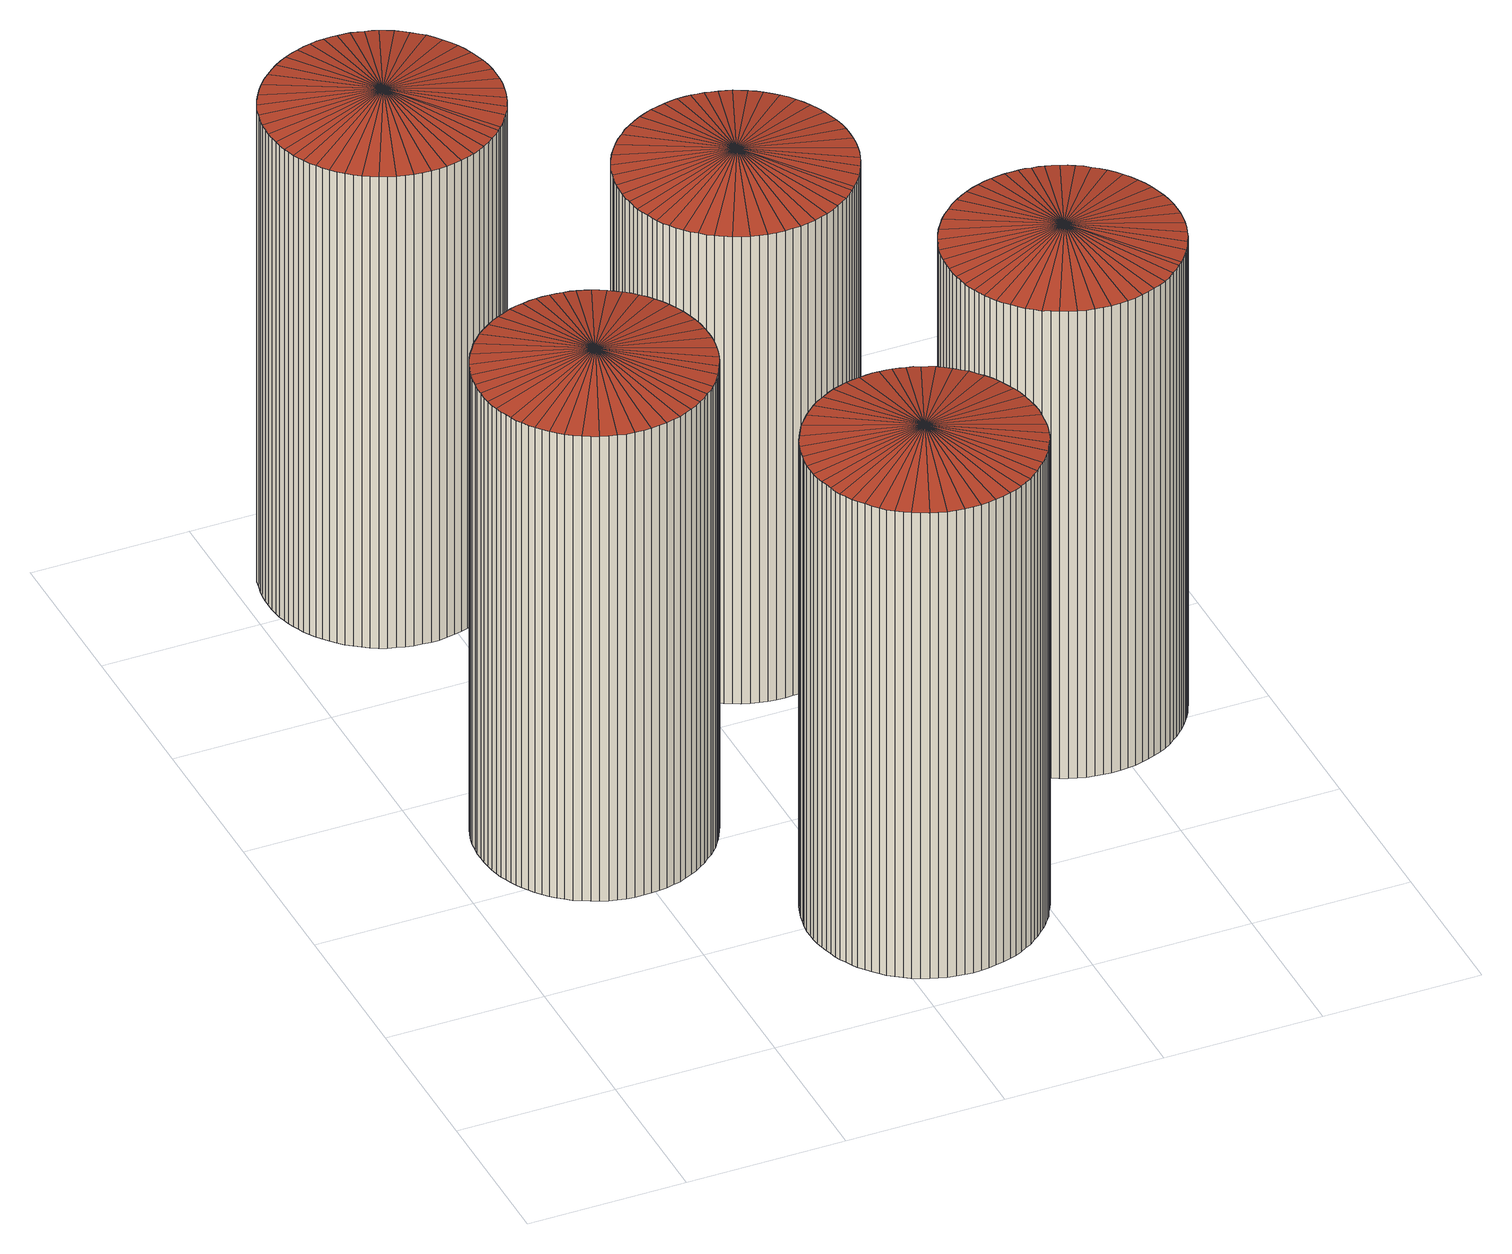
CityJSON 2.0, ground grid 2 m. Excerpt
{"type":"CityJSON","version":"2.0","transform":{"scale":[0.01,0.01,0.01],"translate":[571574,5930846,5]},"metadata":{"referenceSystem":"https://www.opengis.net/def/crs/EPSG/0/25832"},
"CityObjects":{
"building1":{"type":"Building","attributes":{"Grundfläche 2D":"6.490428","Grundhöhe NN":"5.920"},"geometry":[{"type":"Solid","lod":"3","boundaries":[[[[0,1,2,3,4]],[[5,1,0,6]],[[7,1,5,8]],[[9,1,7,10]],[[11,1,9,12]],[[13,1,11,14]],[[15,1,13,16]],[[17,1,15,18]],[[19,1,17,20]],[[21,1,19,22]],[[23,1,21,24]],[[25,1,23,26]],[[27,1,25,28]],[[29,1,27,30]],[[31,1,29,32]],[[33,1,31,34]],[[35,1,33,36]],[[37,1,35,38]],[[39,1,37,40]],[[41,1,39,42]],[[43,1,41,44]],[[45,1,43,46]],[[47,1,45,48]],[[49,1,47,50]],[[51,1,49,52]],[[53,1,51,54]],[[55,1,53,56]],[[57,1,55,58]],[[59,1,57,60]],[[61,1,59,62]],[[63,1,61,64]],[[65,66,1,63,67]],[[68,1,66,69]],[[70,1,68,71]],[[72,1,70,73]],[[74,1,72,75]],[[76,1,74,77]],[[78,1,76,79]],[[80,1,78,81]],[[82,1,80,83]],[[84,1,82,85]],[[86,1,84,87]],[[88,1,86,89]],[[90,1,88,91]],[[92,1,90,93]],[[94,1,92,95]],[[2,1,94,96]],[[97,98,4,3]],[[98,99,0,4]],[[99,100,6,0]],[[100,101,5,6]],[[101,102,8,5]],[[103,104,90,91]],[[104,105,93,90]],[[105,106,92,93]],[[106,107,95,92]],[[107,108,94,95]],[[108,109,96,94]],[[110,97,3,2]],[[109,110,2,96]],[[102,111,7,8]],[[111,112,10,7]],[[112,113,9,10]],[[113,114,12,9]],[[114,115,11,12]],[[115,116,14,11]],[[116,117,13,14]],[[117,118,16,13]],[[118,119,15,16]],[[119,120,18,15]],[[120,121,17,18]],[[121,122,20,17]],[[122,123,19,20]],[[123,124,22,19]],[[124,125,21,22]],[[125,126,24,21]],[[126,127,23,24]],[[127,128,26,23]],[[128,129,25,26]],[[129,130,28,25]],[[130,131,27,28]],[[131,132,30,27]],[[132,133,29,30]],[[133,134,32,29]],[[134,135,31,32]],[[135,136,34,31]],[[136,137,33,34]],[[137,138,36,33]],[[138,139,35,36]],[[139,140,38,35]],[[140,141,37,38]],[[141,142,40,37]],[[142,143,39,40]],[[143,144,42,39]],[[144,145,41,42]],[[145,146,44,41]],[[146,147,43,44]],[[147,148,46,43]],[[148,149,45,46]],[[149,150,48,45]],[[150,151,47,48]],[[151,152,50,47]],[[152,153,49,50]],[[153,154,52,49]],[[154,155,51,52]],[[155,156,54,51]],[[156,157,53,54]],[[157,158,56,53]],[[158,159,55,56]],[[159,160,58,55]],[[160,161,57,58]],[[161,162,60,57]],[[162,163,59,60]],[[163,164,62,59]],[[164,165,61,62]],[[165,166,64,61]],[[166,167,63,64]],[[167,168,67,63]],[[168,169,65,67]],[[169,170,66,65]],[[170,171,69,66]],[[171,172,68,69]],[[172,173,71,68]],[[173,174,70,71]],[[174,175,73,70]],[[175,176,72,73]],[[176,177,75,72]],[[177,178,74,75]],[[178,179,77,74]],[[179,180,76,77]],[[180,181,79,76]],[[181,182,78,79]],[[182,183,81,78]],[[183,184,80,81]],[[184,185,83,80]],[[185,186,82,83]],[[186,187,85,82]],[[187,188,84,85]],[[188,189,87,84]],[[189,190,86,87]],[[190,191,89,86]],[[191,192,88,89]],[[192,103,91,88]],[[103,192,191,190,189,188,187,186,185,184,183,182,181,180,179,178,177,176,175,174,173,172,171,170,169,168,167,166,165,164,163,162,161,160,159,158,157,156,155,154,153,152,151,150,149,148,147,146,145,144,143,142,141,140,139,138,137,136,135,134,133,132,131,130,129,128,127,126,125,124,123,122,121,120,119,118,117,116,115,114,113,112,111,102,101,100,99,98,97,110,109,108,107,106,105,104]]]],"semantics":{"surfaces":[{"type":"RoofSurface"},{"type":"WallSurface"},{"type":"GroundSurface"}],"values":[[0,0,0,0,0,0,0,0,0,0,0,0,0,0,0,0,0,0,0,0,0,0,0,0,0,0,0,0,0,0,0,0,0,0,0,0,0,0,0,0,0,0,0,0,0,0,0,1,1,1,1,1,1,1,1,1,1,1,1,1,1,1,1,1,1,1,1,1,1,1,1,1,1,1,1,1,1,1,1,1,1,1,1,1,1,1,1,1,1,1,1,1,1,1,1,1,1,1,1,1,1,1,1,1,1,1,1,1,1,1,1,1,1,1,1,1,1,1,1,1,1,1,1,1,1,1,1,1,1,1,1,1,1,1,1,1,1,1,1,1,1,1,1,2]]}}]},
"building2":{"type":"Building","attributes":{"Grundfläche 2D":"6.491127","Grundhöhe NN":"5.825"},"geometry":[{"type":"Solid","lod":"3","boundaries":[[[[193,194,195,196,197]],[[198,194,193,199]],[[200,194,198,201]],[[202,194,200,203]],[[204,194,202,205]],[[206,194,204,207]],[[208,194,206,209]],[[210,194,208,211]],[[212,194,210,213]],[[214,194,212,215]],[[216,194,214,217]],[[218,194,216,219]],[[220,194,218,221]],[[222,194,220,223]],[[224,194,222,225]],[[226,194,224,227]],[[228,194,226,229]],[[230,194,228,231]],[[232,194,230,233]],[[234,194,232,235]],[[236,194,234,237]],[[238,194,236,239]],[[240,194,238,241]],[[242,194,240,243]],[[244,194,242,245]],[[246,194,244,247]],[[248,194,246,249]],[[250,194,248,251]],[[252,194,250,253]],[[254,194,252,255]],[[256,194,254,257]],[[258,194,256,259]],[[260,194,258,261]],[[262,194,260,263]],[[264,194,262,265]],[[266,194,264,267]],[[268,194,266,269]],[[270,194,268,271]],[[272,194,270,273]],[[274,194,272,275]],[[276,194,274,277]],[[278,194,276,279]],[[280,194,278,281]],[[282,194,280,283]],[[284,194,282,285]],[[286,194,284,287]],[[288,194,286,289]],[[194,288,195]],[[290,291,197,196]],[[291,292,193,197]],[[292,293,199,193]],[[293,294,198,199]],[[294,295,201,198]],[[296,297,285,282]],[[297,298,284,285]],[[298,299,287,284]],[[299,300,286,287]],[[300,301,289,286]],[[301,302,288,289]],[[303,290,196,195]],[[302,303,195,288]],[[295,304,200,201]],[[304,305,203,200]],[[305,306,202,203]],[[306,307,205,202]],[[307,308,204,205]],[[308,309,207,204]],[[309,310,206,207]],[[310,311,209,206]],[[311,312,208,209]],[[312,313,211,208]],[[313,314,210,211]],[[314,315,213,210]],[[315,316,212,213]],[[316,317,215,212]],[[317,318,214,215]],[[318,319,217,214]],[[319,320,216,217]],[[320,321,219,216]],[[321,322,218,219]],[[322,323,221,218]],[[323,324,220,221]],[[324,325,223,220]],[[325,326,222,223]],[[326,327,225,222]],[[327,328,224,225]],[[328,329,227,224]],[[329,330,226,227]],[[330,331,229,226]],[[331,332,228,229]],[[332,333,231,228]],[[333,334,230,231]],[[334,335,233,230]],[[335,336,232,233]],[[336,337,235,232]],[[337,338,234,235]],[[338,339,237,234]],[[339,340,236,237]],[[340,341,239,236]],[[341,342,238,239]],[[342,343,241,238]],[[343,344,240,241]],[[344,345,243,240]],[[345,346,242,243]],[[346,347,245,242]],[[347,348,244,245]],[[348,349,247,244]],[[349,350,246,247]],[[350,351,249,246]],[[351,352,248,249]],[[352,353,251,248]],[[353,354,250,251]],[[354,355,253,250]],[[355,356,252,253]],[[356,357,255,252]],[[357,358,254,255]],[[358,359,257,254]],[[359,360,256,257]],[[360,361,259,256]],[[361,362,258,259]],[[362,363,261,258]],[[363,364,260,261]],[[364,365,263,260]],[[365,366,262,263]],[[366,367,265,262]],[[367,368,264,265]],[[368,369,267,264]],[[369,370,266,267]],[[370,371,269,266]],[[371,372,268,269]],[[372,373,271,268]],[[373,374,270,271]],[[374,375,273,270]],[[375,376,272,273]],[[376,377,275,272]],[[377,378,274,275]],[[378,379,277,274]],[[379,380,276,277]],[[380,381,279,276]],[[381,382,278,279]],[[382,383,281,278]],[[383,384,280,281]],[[384,385,283,280]],[[385,296,282,283]],[[296,385,384,383,382,381,380,379,378,377,376,375,374,373,372,371,370,369,368,367,366,365,364,363,362,361,360,359,358,357,356,355,354,353,352,351,350,349,348,347,346,345,344,343,342,341,340,339,338,337,336,335,334,333,332,331,330,329,328,327,326,325,324,323,322,321,320,319,318,317,316,315,314,313,312,311,310,309,308,307,306,305,304,295,294,293,292,291,290,303,302,301,300,299,298,297]]]],"semantics":{"surfaces":[{"type":"RoofSurface"},{"type":"WallSurface"},{"type":"GroundSurface"}],"values":[[0,0,0,0,0,0,0,0,0,0,0,0,0,0,0,0,0,0,0,0,0,0,0,0,0,0,0,0,0,0,0,0,0,0,0,0,0,0,0,0,0,0,0,0,0,0,0,0,1,1,1,1,1,1,1,1,1,1,1,1,1,1,1,1,1,1,1,1,1,1,1,1,1,1,1,1,1,1,1,1,1,1,1,1,1,1,1,1,1,1,1,1,1,1,1,1,1,1,1,1,1,1,1,1,1,1,1,1,1,1,1,1,1,1,1,1,1,1,1,1,1,1,1,1,1,1,1,1,1,1,1,1,1,1,1,1,1,1,1,1,1,1,1,1,2]]}}]},
"building3":{"type":"Building","attributes":{"Grundfläche 2D":"6.490249","Grundhöhe NN":"5.910"},"geometry":[{"type":"Solid","lod":"3","boundaries":[[[[386,387,388,389,390]],[[391,387,386,392]],[[393,387,391,394]],[[395,387,393,396]],[[397,387,395,398]],[[399,387,397,400]],[[401,387,399,402]],[[403,387,401,404]],[[405,387,403,406]],[[407,387,405,408]],[[409,387,407,410]],[[411,387,409,412]],[[413,387,411,414]],[[415,387,413,416]],[[417,387,415,418]],[[419,387,417,420]],[[421,387,419,422]],[[423,424,387,421,425]],[[426,387,424,427]],[[428,387,426,429]],[[430,387,428,431]],[[432,387,430,433]],[[434,387,432,435]],[[436,387,434,437]],[[438,387,436,439]],[[440,387,438,441]],[[442,387,440,443]],[[444,387,442,445]],[[446,387,444,447]],[[448,387,446,449]],[[450,387,448,451]],[[452,387,450,453]],[[454,387,452,455]],[[456,387,454,457]],[[458,387,456,459]],[[460,387,458,461]],[[462,387,460,463]],[[464,387,462,465]],[[466,387,464,467]],[[468,387,466,469]],[[470,387,468,471]],[[472,387,470,473]],[[474,387,472,475]],[[476,387,474,477]],[[478,387,476,479]],[[480,387,478,481]],[[388,387,480,482]],[[483,484,390,389]],[[484,485,386,390]],[[485,486,392,386]],[[486,487,391,392]],[[487,488,394,391]],[[489,490,476,477]],[[490,491,479,476]],[[491,492,478,479]],[[492,493,481,478]],[[493,494,480,481]],[[494,495,482,480]],[[496,483,389,388]],[[495,496,388,482]],[[488,497,393,394]],[[497,498,396,393]],[[498,499,395,396]],[[499,500,398,395]],[[500,501,397,398]],[[501,502,400,397]],[[502,503,399,400]],[[503,504,402,399]],[[504,505,401,402]],[[505,506,404,401]],[[506,507,403,404]],[[507,508,406,403]],[[508,509,405,406]],[[509,510,408,405]],[[510,511,407,408]],[[511,512,410,407]],[[512,513,409,410]],[[513,514,412,409]],[[514,515,411,412]],[[515,516,414,411]],[[516,517,413,414]],[[517,518,416,413]],[[518,519,415,416]],[[519,520,418,415]],[[520,521,417,418]],[[521,522,420,417]],[[522,523,419,420]],[[523,524,422,419]],[[524,525,421,422]],[[525,526,425,421]],[[526,527,423,425]],[[527,528,424,423]],[[528,529,427,424]],[[529,530,426,427]],[[530,531,429,426]],[[531,532,428,429]],[[532,533,431,428]],[[533,534,430,431]],[[534,535,433,430]],[[535,536,432,433]],[[536,537,435,432]],[[537,538,434,435]],[[538,539,437,434]],[[539,540,436,437]],[[540,541,439,436]],[[541,542,438,439]],[[542,543,441,438]],[[543,544,440,441]],[[544,545,443,440]],[[545,546,442,443]],[[546,547,445,442]],[[547,548,444,445]],[[548,549,447,444]],[[549,550,446,447]],[[550,551,449,446]],[[551,552,448,449]],[[552,553,451,448]],[[553,554,450,451]],[[554,555,453,450]],[[555,556,452,453]],[[556,557,455,452]],[[557,558,454,455]],[[558,559,457,454]],[[559,560,456,457]],[[560,561,459,456]],[[561,562,458,459]],[[562,563,461,458]],[[563,564,460,461]],[[564,565,463,460]],[[565,566,462,463]],[[566,567,465,462]],[[567,568,464,465]],[[568,569,467,464]],[[569,570,466,467]],[[570,571,469,466]],[[571,572,468,469]],[[572,573,471,468]],[[573,574,470,471]],[[574,575,473,470]],[[575,576,472,473]],[[576,577,475,472]],[[577,578,474,475]],[[578,489,477,474]],[[575,574,573,572,571,570,569,568,567,566,565,564,563,562,561,560,559,558,557,556,555,554,553,552,551,550,549,548,547,546,545,544,543,542,541,540,539,538,537,536,535,534,533,532,531,530,529,528,527,526,525,524,523,522,521,520,519,518,517,516,515,514,513,512,511,510,509,508,507,506,505,504,503,502,501,500,499,498,497,488,487,486,485,484,483,496,495,494,493,492,491,490,489,578,577,576]]]],"semantics":{"surfaces":[{"type":"RoofSurface"},{"type":"WallSurface"},{"type":"GroundSurface"}],"values":[[0,0,0,0,0,0,0,0,0,0,0,0,0,0,0,0,0,0,0,0,0,0,0,0,0,0,0,0,0,0,0,0,0,0,0,0,0,0,0,0,0,0,0,0,0,0,0,1,1,1,1,1,1,1,1,1,1,1,1,1,1,1,1,1,1,1,1,1,1,1,1,1,1,1,1,1,1,1,1,1,1,1,1,1,1,1,1,1,1,1,1,1,1,1,1,1,1,1,1,1,1,1,1,1,1,1,1,1,1,1,1,1,1,1,1,1,1,1,1,1,1,1,1,1,1,1,1,1,1,1,1,1,1,1,1,1,1,1,1,1,1,1,1,2]]}}]},
"building4":{"type":"Building","attributes":{"Grundfläche 2D":"12.980925","Grundhöhe NN":"5.890"},"geometry":[{"type":"Solid","lod":"3","boundaries":[[[[579,580,581,582,583]],[[584,580,579,585]],[[586,580,584,587]],[[588,580,586,589]],[[590,580,588,591]],[[592,580,590,593]],[[594,580,592,595]],[[596,580,594,597]],[[598,580,596,599]],[[600,580,598,601]],[[602,580,600,603]],[[604,580,602,605]],[[606,580,604,607]],[[608,580,606,609]],[[610,580,608,611]],[[612,580,610,613]],[[614,580,612,615]],[[616,580,614,617]],[[618,580,616,619]],[[620,580,618,621]],[[622,580,620,623]],[[624,580,622,625]],[[626,580,624,627]],[[628,580,626,629]],[[630,580,628,631]],[[632,580,630,633]],[[634,580,632,635]],[[636,580,634,637]],[[638,580,636,639]],[[640,580,638,641]],[[642,580,640,643]],[[644,580,642,645]],[[646,580,644,647]],[[648,580,646,649]],[[650,580,648,651]],[[652,580,650,653]],[[654,580,652,655]],[[656,580,654,657]],[[658,580,656,659]],[[660,580,658,661]],[[662,580,660,663]],[[664,580,662,665]],[[666,580,664,667]],[[668,580,666,669]],[[670,580,668,671]],[[672,580,670,673]],[[674,580,672,675]],[[580,674,581]],[[676,677,678,679,680]],[[681,677,676,682]],[[683,677,681,684]],[[685,677,683,686]],[[687,677,685,688]],[[689,677,687,690]],[[691,677,689,692]],[[693,677,691,694]],[[695,677,693,696]],[[697,677,695,698]],[[699,677,697,700]],[[701,677,699,702]],[[703,677,701,704]],[[705,677,703,706]],[[707,677,705,708]],[[709,677,707,710]],[[711,677,709,712]],[[713,677,711,714]],[[715,677,713,716]],[[717,677,715,718]],[[719,677,717,720]],[[721,677,719,722]],[[723,677,721,724]],[[725,677,723,726]],[[727,677,725,728]],[[729,677,727,730]],[[731,677,729,732]],[[733,677,731,734]],[[735,677,733,736]],[[737,677,735,738]],[[739,677,737,740]],[[741,677,739,742]],[[743,677,741,744]],[[745,677,743,746]],[[747,677,745,748]],[[749,677,747,750]],[[751,677,749,752]],[[753,677,751,754]],[[755,677,753,756]],[[757,677,755,758]],[[759,677,757,760]],[[761,677,759,762]],[[763,677,761,764]],[[765,677,763,766]],[[767,677,765,768]],[[769,677,767,770]],[[771,677,769,772]],[[677,771,678]],[[773,774,583,582]],[[774,775,579,583]],[[775,776,585,579]],[[776,777,584,585]],[[777,778,587,584]],[[779,780,671,668]],[[780,781,670,671]],[[781,782,673,670]],[[782,783,672,673]],[[783,784,675,672]],[[784,785,674,675]],[[786,773,582,581]],[[785,786,581,674]],[[778,787,586,587]],[[787,788,589,586]],[[788,789,588,589]],[[789,790,591,588]],[[790,791,590,591]],[[791,792,593,590]],[[792,793,592,593]],[[793,794,595,592]],[[794,795,594,595]],[[795,796,597,594]],[[796,797,596,597]],[[797,798,599,596]],[[798,799,598,599]],[[799,800,601,598]],[[800,801,600,601]],[[801,802,603,600]],[[802,803,602,603]],[[803,804,605,602]],[[804,805,604,605]],[[805,806,607,604]],[[806,807,606,607]],[[807,808,609,606]],[[808,809,608,609]],[[809,810,611,608]],[[810,811,610,611]],[[811,812,613,610]],[[812,813,612,613]],[[813,814,615,612]],[[814,815,614,615]],[[815,816,617,614]],[[816,817,616,617]],[[817,818,619,616]],[[818,819,618,619]],[[819,820,621,618]],[[820,821,620,621]],[[821,822,623,620]],[[822,823,622,623]],[[823,824,625,622]],[[824,825,624,625]],[[825,826,627,624]],[[826,827,626,627]],[[827,828,629,626]],[[828,829,628,629]],[[829,830,631,628]],[[830,831,630,631]],[[831,832,633,630]],[[832,833,632,633]],[[833,834,635,632]],[[834,835,634,635]],[[835,836,637,634]],[[836,837,636,637]],[[837,838,639,636]],[[838,839,638,639]],[[839,840,641,638]],[[840,841,640,641]],[[841,842,643,640]],[[842,843,642,643]],[[843,844,645,642]],[[844,845,644,645]],[[845,846,647,644]],[[846,847,646,647]],[[847,848,649,646]],[[848,849,648,649]],[[849,850,651,648]],[[850,851,650,651]],[[851,852,653,650]],[[852,853,652,653]],[[853,854,655,652]],[[854,855,654,655]],[[855,856,657,654]],[[856,857,656,657]],[[857,858,659,656]],[[858,859,658,659]],[[859,860,661,658]],[[860,861,660,661]],[[861,862,663,660]],[[862,863,662,663]],[[863,864,665,662]],[[864,865,664,665]],[[865,866,667,664]],[[866,867,666,667]],[[867,868,669,666]],[[868,779,668,669]],[[869,870,680,679]],[[870,871,676,680]],[[871,872,682,676]],[[872,873,681,682]],[[873,874,684,681]],[[875,876,768,765]],[[876,877,767,768]],[[877,878,770,767]],[[878,879,769,770]],[[879,880,772,769]],[[880,881,771,772]],[[882,869,679,678]],[[881,882,678,771]],[[874,883,683,684]],[[883,884,686,683]],[[884,885,685,686]],[[885,886,688,685]],[[886,887,687,688]],[[887,888,690,687]],[[888,889,689,690]],[[889,890,692,689]],[[890,891,691,692]],[[891,892,694,691]],[[892,893,693,694]],[[893,894,696,693]],[[894,895,695,696]],[[895,896,698,695]],[[896,897,697,698]],[[897,898,700,697]],[[898,899,699,700]],[[899,900,702,699]],[[900,901,701,702]],[[901,902,704,701]],[[902,903,703,704]],[[903,904,706,703]],[[904,905,705,706]],[[905,906,708,705]],[[906,907,707,708]],[[907,908,710,707]],[[908,909,709,710]],[[909,910,712,709]],[[910,911,711,712]],[[911,912,714,711]],[[912,913,713,714]],[[913,914,716,713]],[[914,915,715,716]],[[915,916,718,715]],[[916,917,717,718]],[[917,918,720,717]],[[918,919,719,720]],[[919,920,722,719]],[[920,921,721,722]],[[921,922,724,721]],[[922,923,723,724]],[[923,924,726,723]],[[924,925,725,726]],[[925,926,728,725]],[[926,927,727,728]],[[927,928,730,727]],[[928,929,729,730]],[[929,930,732,729]],[[930,931,731,732]],[[931,932,734,731]],[[932,933,733,734]],[[933,934,736,733]],[[934,935,735,736]],[[935,936,738,735]],[[936,937,737,738]],[[937,938,740,737]],[[938,939,739,740]],[[939,940,742,739]],[[940,941,741,742]],[[941,942,744,741]],[[942,943,743,744]],[[943,944,746,743]],[[944,945,745,746]],[[945,946,748,745]],[[946,947,747,748]],[[947,948,750,747]],[[948,949,749,750]],[[949,950,752,749]],[[950,951,751,752]],[[951,952,754,751]],[[952,953,753,754]],[[953,954,756,753]],[[954,955,755,756]],[[955,956,758,755]],[[956,957,757,758]],[[957,958,760,757]],[[958,959,759,760]],[[959,960,762,759]],[[960,961,761,762]],[[961,962,764,761]],[[962,963,763,764]],[[963,964,766,763]],[[964,875,765,766]],[[780,779,868,867,866,865,864,863,862,861,860,859,858,857,856,855,854,853,852,851,850,849,848,847,846,845,844,843,842,841,840,839,838,837,836,835,834,833,832,831,830,829,828,827,826,825,824,823,822,821,820,819,818,817,816,815,814,813,812,811,810,809,808,807,806,805,804,803,802,801,800,799,798,797,796,795,794,793,792,791,790,789,788,787,778,777,776,775,774,773,786,785,784,783,782,781]],[[875,964,963,962,961,960,959,958,957,956,955,954,953,952,951,950,949,948,947,946,945,944,943,942,941,940,939,938,937,936,935,934,933,932,931,930,929,928,927,926,925,924,923,922,921,920,919,918,917,916,915,914,913,912,911,910,909,908,907,906,905,904,903,902,901,900,899,898,897,896,895,894,893,892,891,890,889,888,887,886,885,884,883,874,873,872,871,870,869,882,881,880,879,878,877,876]]]],"semantics":{"surfaces":[{"type":"RoofSurface"},{"type":"WallSurface"},{"type":"GroundSurface"}],"values":[[0,0,0,0,0,0,0,0,0,0,0,0,0,0,0,0,0,0,0,0,0,0,0,0,0,0,0,0,0,0,0,0,0,0,0,0,0,0,0,0,0,0,0,0,0,0,0,0,0,0,0,0,0,0,0,0,0,0,0,0,0,0,0,0,0,0,0,0,0,0,0,0,0,0,0,0,0,0,0,0,0,0,0,0,0,0,0,0,0,0,0,0,0,0,0,0,1,1,1,1,1,1,1,1,1,1,1,1,1,1,1,1,1,1,1,1,1,1,1,1,1,1,1,1,1,1,1,1,1,1,1,1,1,1,1,1,1,1,1,1,1,1,1,1,1,1,1,1,1,1,1,1,1,1,1,1,1,1,1,1,1,1,1,1,1,1,1,1,1,1,1,1,1,1,1,1,1,1,1,1,1,1,1,1,1,1,1,1,1,1,1,1,1,1,1,1,1,1,1,1,1,1,1,1,1,1,1,1,1,1,1,1,1,1,1,1,1,1,1,1,1,1,1,1,1,1,1,1,1,1,1,1,1,1,1,1,1,1,1,1,1,1,1,1,1,1,1,1,1,1,1,1,1,1,1,1,1,1,1,1,1,1,1,1,1,1,1,1,1,1,1,1,1,1,1,1,1,1,1,1,1,1,1,1,1,1,1,1,2,2]]}}]}
},
"vertices":[
[303,389,750],[182,464,774],[288,370,750],[294,376,750],[298,382,750],[311,404,750],[307,396,750],[318,420,750],[315,412,750],[323,438,750],[321,429,750],[326,458,750],[325,448,750],[326,478,750],[326,468,750],[323,498,750],[325,488,750],[317,518,750],[320,508,750],[308,537,750],[313,528,750],[297,554,750],[303,546,750],[284,569,750],[291,562,750],[269,582,750],[277,576,750],[254,592,750],[261,587,750],[238,600,750],[246,596,750],[221,606,750],[230,603,750],[206,609,750],[214,608,750],[190,611,750],[198,610,750],[173,611,750],[181,611,750],[155,608,750],[164,610,750],[137,604,750],[146,607,750],[119,596,750],[128,600,750],[102,586,750],[110,592,750],[85,574,750],[93,580,750],[71,559,750],[78,566,750],[59,542,750],[65,550,750],[50,524,750],[54,533,750],[43,504,750],[46,514,750],[40,485,750],[41,495,750],[39,467,750],[39,476,750],[40,449,750],[39,458,750],[43,432,750],[41,440,750],[48,417,750],[51,409,750],[45,424,750],[58,395,750],[54,402,750],[68,380,750],[63,387,750],[80,366,750],[74,373,750],[94,354,750],[87,360,750],[111,343,750],[102,348,750],[129,334,750],[120,338,750],[149,328,750],[139,330,750],[169,324,750],[159,325,750],[190,324,750],[180,324,750],[210,326,750],[200,325,750],[229,331,750],[220,329,750],[247,339,750],[238,335,750],[262,348,750],[255,343,750],[276,359,750],[270,353,750],[283,364,750],[294,376,92],[298,382,92],[303,389,92],[307,396,92],[311,404,92],[315,412,92],[238,335,92],[247,339,92],[255,343,92],[262,348,92],[270,353,92],[276,359,92],[283,364,92],[288,370,92],[318,420,92],[321,429,92],[323,438,92],[325,448,92],[326,458,92],[326,468,92],[326,478,92],[325,488,92],[323,498,92],[320,508,92],[317,518,92],[313,528,92],[308,537,92],[303,546,92],[297,554,92],[291,562,92],[284,569,92],[277,576,92],[269,582,92],[261,587,92],[254,592,92],[246,596,92],[238,600,92],[230,603,92],[221,606,92],[214,608,92],[206,609,92],[198,610,92],[190,611,92],[181,611,92],[173,611,92],[164,610,92],[155,608,92],[146,607,92],[137,604,92],[128,600,92],[119,596,92],[110,592,92],[102,586,92],[93,580,92],[85,574,92],[78,566,92],[71,559,92],[65,550,92],[59,542,92],[54,533,92],[50,524,92],[46,514,92],[43,504,92],[41,495,92],[40,485,92],[39,476,92],[39,467,92],[39,458,92],[40,449,92],[41,440,92],[43,432,92],[45,424,92],[48,417,92],[51,409,92],[54,402,92],[58,395,92],[63,387,92],[68,380,92],[74,373,92],[80,366,92],[87,360,92],[94,354,92],[102,348,92],[111,343,92],[120,338,92],[129,334,92],[139,330,92],[149,328,92],[159,325,92],[169,324,92],[180,324,92],[190,324,92],[200,325,92],[210,326,92],[220,329,92],[229,331,92],
[288,954,750],[167,1028,774],[273,935,750],[279,941,750],[283,947,750],[296,968,750],[293,961,750],[303,985,750],[300,976,750],[308,1003,750],[306,994,750],[311,1022,750],[310,1012,750],[311,1042,750],[311,1032,750],[308,1063,750],[310,1053,750],[302,1082,750],[305,1073,750],[294,1101,750],[298,1092,750],[282,1118,750],[288,1110,750],[269,1134,750],[276,1126,750],[254,1146,750],[262,1140,750],[239,1157,750],[247,1152,750],[223,1165,750],[231,1161,750],[207,1170,750],[215,1168,750],[191,1174,750],[199,1172,750],[175,1175,750],[183,1175,750],[158,1175,750],[167,1176,750],[140,1173,750],[149,1175,750],[122,1168,750],[131,1171,750],[104,1161,750],[113,1165,750],[87,1151,750],[95,1156,750],[71,1138,750],[79,1145,750],[56,1123,750],[63,1131,750],[44,1106,750],[50,1115,750],[35,1088,750],[39,1097,750],[29,1069,750],[31,1079,750],[25,1050,750],[26,1059,750],[24,1031,750],[24,1040,750],[25,1013,750],[24,1022,750],[28,996,750],[26,1005,750],[33,981,750],[30,989,750],[39,967,750],[36,974,750],[48,952,750],[43,959,750],[59,938,750],[53,945,750],[72,924,750],[65,931,750],[88,912,750],[80,918,750],[105,902,750],[96,907,750],[124,895,750],[114,898,750],[144,890,750],[134,892,750],[165,888,750],[154,889,750],[185,889,750],[175,888,750],[205,893,750],[195,891,750],[223,899,750],[214,896,750],[240,908,750],[232,903,750],[255,918,750],[248,912,750],[268,929,750],[262,923,750],[279,941,83],[283,947,83],[288,954,83],[293,961,83],[296,968,83],[300,976,83],[223,899,83],[232,903,83],[240,908,83],[248,912,83],[255,918,83],[262,923,83],[268,929,83],[273,935,83],[303,985,83],[306,994,83],[308,1003,83],[310,1012,83],[311,1022,83],[311,1032,83],[311,1042,83],[310,1053,83],[308,1063,83],[305,1073,83],[302,1082,83],[298,1092,83],[294,1101,83],[288,1110,83],[282,1118,83],[276,1126,83],[269,1134,83],[262,1140,83],[254,1146,83],[247,1152,83],[239,1157,83],[231,1161,83],[223,1165,83],[215,1168,83],[207,1170,83],[199,1172,83],[191,1174,83],[183,1175,83],[175,1175,83],[167,1176,83],[158,1175,83],[149,1175,83],[140,1173,83],[131,1171,83],[122,1168,83],[113,1165,83],[104,1161,83],[95,1156,83],[87,1151,83],[79,1145,83],[71,1138,83],[63,1131,83],[56,1123,83],[50,1115,83],[44,1106,83],[39,1097,83],[35,1088,83],[31,1079,83],[29,1069,83],[26,1059,83],[25,1050,83],[24,1040,83],[24,1031,83],[24,1022,83],[25,1013,83],[26,1005,83],[28,996,83],[30,989,83],[33,981,83],[36,974,83],[39,967,83],[43,959,83],[48,952,83],[53,945,83],[59,938,83],[65,931,83],[72,924,83],[80,918,83],[88,912,83],[96,907,83],[105,902,83],[114,898,83],[124,895,83],[134,892,83],[144,890,83],[154,889,83],[165,888,83],[175,888,83],[185,889,83],[195,891,83],[205,893,83],[214,896,83],
[588,97,750],[466,172,774],[573,79,750],[578,84,750],[583,91,750],[596,112,750],[592,105,750],[603,129,750],[600,120,750],[608,147,750],[606,138,750],[610,166,750],[609,156,750],[610,186,750],[611,176,750],[607,207,750],[609,196,750],[602,226,750],[605,217,750],[593,245,750],[597,236,750],[582,262,750],[588,254,750],[569,278,750],[575,270,750],[554,290,750],[561,284,750],[538,301,750],[546,296,750],[522,308,750],[530,305,750],[506,314,750],[514,312,750],[490,318,750],[498,316,750],[474,319,750],[483,319,750],[457,319,750],[449,318,750],[466,320,750],[431,315,750],[440,317,750],[412,309,750],[421,312,750],[395,300,750],[404,305,750],[378,289,750],[386,295,750],[363,275,750],[370,282,750],[349,259,750],[356,267,750],[339,241,750],[344,250,750],[331,222,750],[334,232,750],[326,203,750],[328,213,750],[323,184,750],[324,194,750],[323,166,750],[323,175,750],[326,149,750],[324,157,750],[330,133,750],[328,141,750],[335,118,750],[332,125,750],[343,103,750],[339,111,750],[353,89,750],[347,96,750],[365,75,750],[358,82,750],[379,62,750],[371,68,750],[395,51,750],[387,56,750],[414,42,750],[404,46,750],[433,36,750],[423,39,750],[454,33,750],[444,34,750],[474,32,750],[464,32,750],[494,35,750],[484,33,750],[514,40,750],[504,37,750],[531,47,750],[523,43,750],[547,56,750],[539,52,750],[561,67,750],[554,62,750],[567,73,750],[578,84,91],[583,91,91],[588,97,91],[592,105,91],[596,112,91],[600,120,91],[523,43,91],[531,47,91],[539,52,91],[547,56,91],[554,62,91],[561,67,91],[567,73,91],[573,79,91],[603,129,91],[606,138,91],[608,147,91],[609,156,91],[610,166,91],[611,176,91],[610,186,91],[609,196,91],[607,207,91],[605,217,91],[602,226,91],[597,236,91],[593,245,91],[588,254,91],[582,262,91],[575,270,91],[569,278,91],[561,284,91],[554,290,91],[546,296,91],[538,301,91],[530,305,91],[522,308,91],[514,312,91],[506,314,91],[498,316,91],[490,318,91],[483,319,91],[474,319,91],[466,320,91],[457,319,91],[449,318,91],[440,317,91],[431,315,91],[421,312,91],[412,309,91],[404,305,91],[395,300,91],[386,295,91],[378,289,91],[370,282,91],[363,275,91],[356,267,91],[349,259,91],[344,250,91],[339,241,91],[334,232,91],[331,222,91],[328,213,91],[326,203,91],[324,194,91],[323,184,91],[323,175,91],[323,166,91],[324,157,91],[326,149,91],[328,141,91],[330,133,91],[332,125,91],[335,118,91],[339,111,91],[343,103,91],[347,96,91],[353,89,91],[358,82,91],[365,75,91],[371,68,91],[379,62,91],[387,56,91],[395,51,91],[404,46,91],[414,42,91],[423,39,91],[433,36,91],[444,34,91],[454,33,91],[464,32,91],[474,32,91],[484,33,91],[494,35,91],[504,37,91],[514,40,91],
[611,681,750],[490,756,774],[596,662,750],[602,668,750],[606,674,750],[619,696,750],[615,688,750],[626,712,750],[623,704,750],[631,730,750],[629,721,750],[634,750,750],[633,740,750],[634,770,750],[634,759,750],[631,790,750],[633,780,750],[625,810,750],[628,800,750],[616,829,750],[621,819,750],[605,846,750],[611,837,750],[592,861,750],[599,854,750],[577,874,750],[585,867,750],[562,884,750],[570,879,750],[546,892,750],[554,888,750],[530,897,750],[538,895,750],[514,901,750],[522,899,750],[498,903,750],[506,902,750],[481,903,750],[490,903,750],[463,900,750],[472,902,750],[445,896,750],[454,898,750],[427,888,750],[436,892,750],[410,878,750],[418,883,750],[394,865,750],[401,872,750],[379,850,750],[386,858,750],[367,833,750],[373,842,750],[358,815,750],[362,824,750],[352,796,750],[354,806,750],[348,777,750],[349,787,750],[347,758,750],[347,768,750],[348,741,750],[347,749,750],[351,724,750],[349,732,750],[356,708,750],[353,716,750],[362,694,750],[359,701,750],[371,679,750],[366,686,750],[382,665,750],[376,672,750],[395,652,750],[388,658,750],[410,640,750],[402,645,750],[428,630,750],[419,634,750],[447,622,750],[437,625,750],[467,617,750],[457,619,750],[488,615,750],[477,616,750],[508,616,750],[498,616,750],[528,620,750],[518,618,750],[546,626,750],[537,623,750],[563,635,750],[555,630,750],[578,645,750],[571,640,750],[591,656,750],[584,650,750],[894,393,750],[773,468,774],[879,374,750],[884,380,750],[889,387,750],[902,408,750],[898,400,750],[909,425,750],[906,416,750],[914,443,750],[912,433,750],[917,462,750],[916,452,750],[917,482,750],[917,472,750],[914,502,750],[916,492,750],[908,522,750],[911,512,750],[899,541,750],[904,532,750],[888,558,750],[894,550,750],[875,573,750],[882,566,750],[860,586,750],[868,580,750],[845,596,750],[853,592,750],[829,604,750],[837,601,750],[812,610,750],[820,608,750],[797,613,750],[805,612,750],[781,615,750],[789,615,750],[764,615,750],[772,615,750],[746,613,750],[755,614,750],[728,608,750],[737,611,750],[710,601,750],[719,605,750],[693,591,750],[701,596,750],[677,578,750],[684,585,750],[662,563,750],[669,571,750],[650,546,750],[656,555,750],[641,528,750],[645,537,750],[634,509,750],[637,518,750],[631,490,750],[632,499,750],[630,471,750],[630,480,750],[631,453,750],[630,462,750],[634,436,750],[632,445,750],[639,421,750],[636,429,750],[645,406,750],[642,414,750],[654,392,750],[649,399,750],[665,378,750],[659,384,750],[678,364,750],[671,371,750],[693,352,750],[685,358,750],[711,342,750],[702,347,750],[730,335,750],[720,338,750],[750,330,750],[740,332,750],[770,328,750],[760,329,750],[791,329,750],[781,328,750],[811,333,750],[801,330,750],[829,339,750],[820,336,750],[846,347,750],[838,343,750],[861,358,750],[854,352,750],[874,369,750],[868,363,750],[602,668,89],[606,674,89],[611,681,89],[615,688,89],[619,696,89],[623,704,89],[546,626,89],[555,630,89],[563,635,89],[571,640,89],[578,645,89],[584,650,89],[591,656,89],[596,662,89],[626,712,89],[629,721,89],[631,730,89],[633,740,89],[634,750,89],[634,759,89],[634,770,89],[633,780,89],[631,790,89],[628,800,89],[625,810,89],[621,819,89],[616,829,89],[611,837,89],[605,846,89],[599,854,89],[592,861,89],[585,867,89],[577,874,89],[570,879,89],[562,884,89],[554,888,89],[546,892,89],[538,895,89],[530,897,89],[522,899,89],[514,901,89],[506,902,89],[498,903,89],[490,903,89],[481,903,89],[472,902,89],[463,900,89],[454,898,89],[445,896,89],[436,892,89],[427,888,89],[418,883,89],[410,878,89],[401,872,89],[394,865,89],[386,858,89],[379,850,89],[373,842,89],[367,833,89],[362,824,89],[358,815,89],[354,806,89],[352,796,89],[349,787,89],[348,777,89],[347,768,89],[347,758,89],[347,749,89],[348,741,89],[349,732,89],[351,724,89],[353,716,89],[356,708,89],[359,701,89],[362,694,89],[366,686,89],[371,679,89],[376,672,89],[382,665,89],[388,658,89],[395,652,89],[402,645,89],[410,640,89],[419,634,89],[428,630,89],[437,625,89],[447,622,89],[457,619,89],[467,617,89],[477,616,89],[488,615,89],[498,616,89],[508,616,89],[518,618,89],[528,620,89],[537,623,89],[884,380,89],[889,387,89],[894,393,89],[898,400,89],[902,408,89],[906,416,89],[829,339,89],[838,343,89],[846,347,89],[854,352,89],[861,358,89],[868,363,89],[874,369,89],[879,374,89],[909,425,89],[912,433,89],[914,443,89],[916,452,89],[917,462,89],[917,472,89],[917,482,89],[916,492,89],[914,502,89],[911,512,89],[908,522,89],[904,532,89],[899,541,89],[894,550,89],[888,558,89],[882,566,89],[875,573,89],[868,580,89],[860,586,89],[853,592,89],[845,596,89],[837,601,89],[829,604,89],[820,608,89],[812,610,89],[805,612,89],[797,613,89],[789,615,89],[781,615,89],[772,615,89],[764,615,89],[755,614,89],[746,613,89],[737,611,89],[728,608,89],[719,605,89],[710,601,89],[701,596,89],[693,591,89],[684,585,89],[677,578,89],[669,571,89],[662,563,89],[656,555,89],[650,546,89],[645,537,89],[641,528,89],[637,518,89],[634,509,89],[632,499,89],[631,490,89],[630,480,89],[630,471,89],[630,462,89],[631,453,89],[632,445,89],[634,436,89],[636,429,89],[639,421,89],[642,414,89],[645,406,89],[649,399,89],[654,392,89],[659,384,89],[665,378,89],[671,371,89],[678,364,89],[685,358,89],[693,352,89],[702,347,89],[711,342,89],[720,338,89],[730,335,89],[740,332,89],[750,330,89],[760,329,89],[770,328,89],[781,328,89],[791,329,89],[801,330,89],[811,333,89],[820,336,89]
]}
